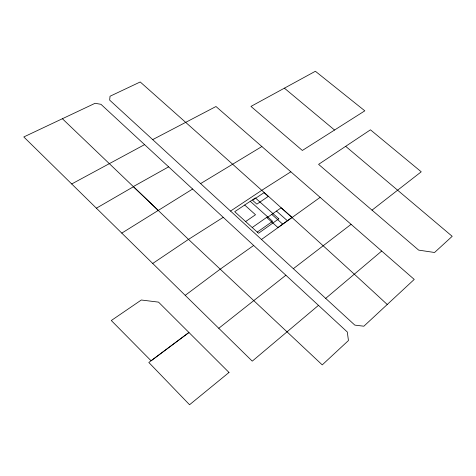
<?xml version="1.0" encoding="UTF-8"?>
<svg xmlns="http://www.w3.org/2000/svg" width="476" height="476" viewBox="0 0 476 476"><rect width="100%" height="100%" fill="white"/><g stroke="black" fill="none" stroke-linecap="round" stroke-linejoin="round"><path stroke-width="0.71" d="M325.691 298.387L354.81 325.114L363.866 326.209L414.239 279.412L381.704 251.036L325.691 298.387L109.659 100.121L110.033 96.241L140.218 81.973C223.113 155.545 305.872 229.236 387.238 304.497M318.48 305.348L252.25 361.147L23.8 136.951L95.087 103.286L100.96 104.315L347.296 331.992L348.45 340.536L322.246 364.884L188.496 239.386L62.386 118.732M285.886 275.217L218.787 328.279M372.024 210.148L421.236 171.806L370.459 129.823L318.593 164.363L418.66 250.12L434.552 252.494L452.2 236.316L345.677 146.328M293.353 268.684L351.086 224.327L381.704 251.036M185.212 295.34L220.073 269.273L253.69 245.449M351.086 224.327L320.14 197.367L261.502 239.47M257.272 232.109L272.611 221.286L250.257 201.312M252.215 227.528L267.56 216.77M245.622 221.56L255.511 214.747L244.688 205.031M152.731 263.454L188.496 239.386L223.25 217.33M230.551 211.064L262.145 190.073L290.842 171.812M334.551 130.037L302.361 150.464L250.959 106.41L315.386 71.263L364.818 110.831L334.551 130.037L284.398 88.161M121.785 233.121L192.631 189.026M320.14 197.367L261.871 146.537L200.616 183.587M96.378 208.196L133.476 186.723L158.246 210.434M133.322 186.592L168.629 166.844M71.715 183.968L144.579 144.627M152.701 139.611L215.979 106.517L261.871 146.537M276.491 211.076L287.385 220.739M271.766 214.39L282.696 224.131M229.01 372.464L189.555 404.737L148.827 362.474L188.948 332.486L151.082 360.766L111.301 320.521L141.312 300.011L158.532 302.129L229.01 372.464M292.014 217.389L277.96 227.558L266.988 217.746L281.161 207.798L292.014 217.389M278.823 218.799L258.551 233.264L234.722 211.689L255.35 197.909L278.823 218.799M268.285 196.415L256.873 204.139L252.583 200.313L264.025 192.655L268.285 196.415"/></g></svg>
